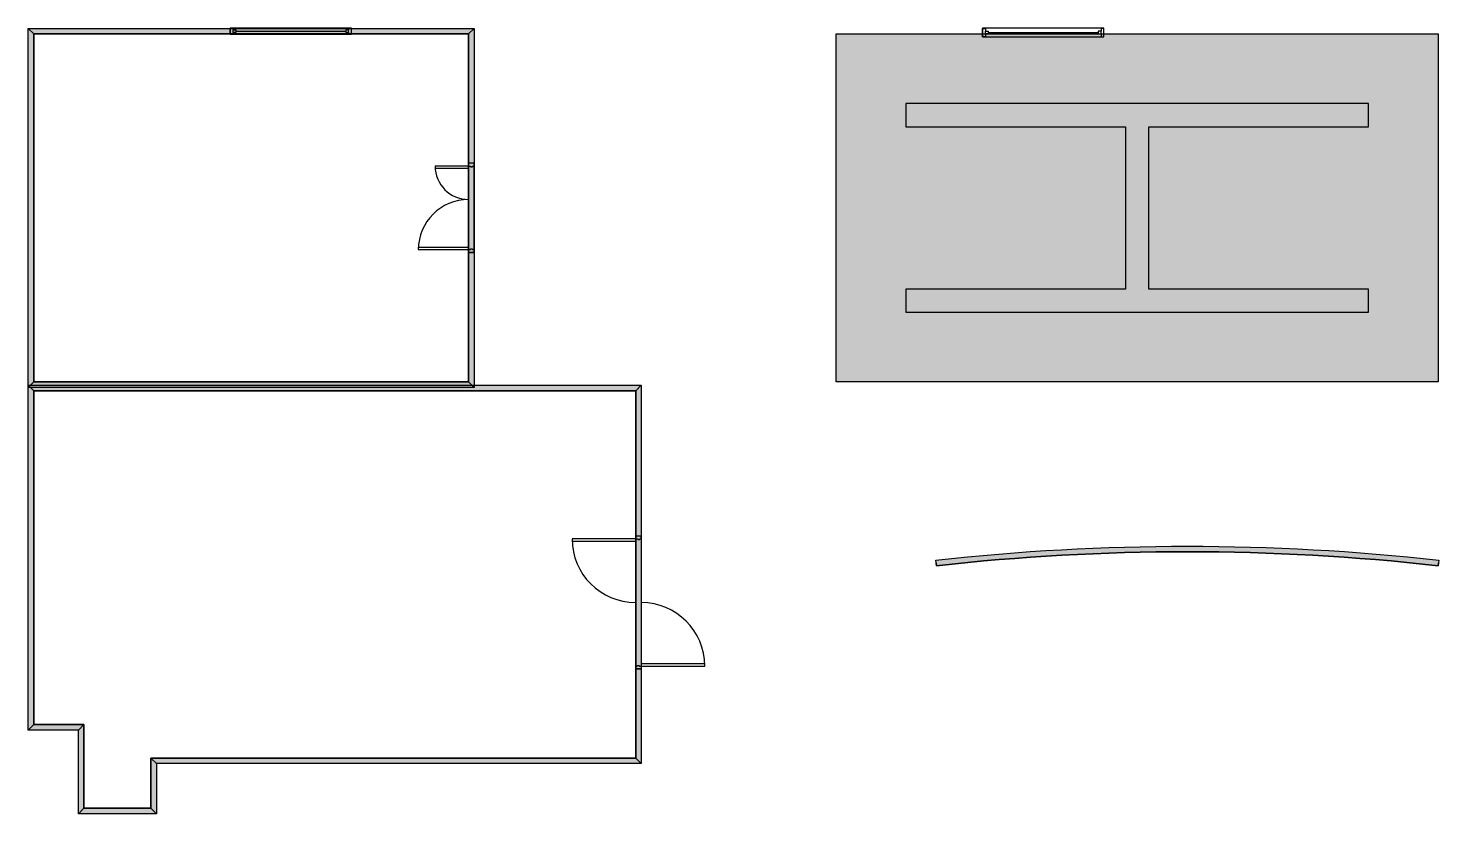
# Model space of a CAD drawing. Extents: x 1.4 to 85.8, y 1.4 to 48.4.
import ezdxf

# ---------------------------------------------------------------- set-up
doc = ezdxf.new("R2010")
doc.units = 0
doc.header["$MEASUREMENT"] = 0
doc.layers.add('BUILDING_ENVELOPE', color=7, linetype='CONTINUOUS')

msp = doc.modelspace()

# ---------------------------------------------------------------- hatches: boundary and pattern name
at = {"layer": 'BUILDING_ENVELOPE'}
for points in [[(1.422, 48.389), (28.089, 48.389), (27.756, 48.056), (1.756, 48.056)], [(1.422, 26.922), (1.422, 48.389), (1.756, 48.056), (1.756, 27.256)], [(28.089, 48.389), (28.089, 26.922), (27.756, 27.256), (27.756, 48.056)], [(49.756, 27.256), (49.756, 48.056), (85.756, 48.056), (85.756, 27.256)], [(28.089, 26.922), (1.422, 26.922), (1.756, 27.256), (27.756, 27.256)], [(1.422, 27.049), (38.089, 27.049), (37.756, 26.716), (1.756, 26.716)], [(1.422, 6.422), (1.422, 27.049), (1.756, 26.716), (1.756, 6.756)], [(38.089, 27.049), (38.089, 4.422), (37.756, 4.756), (37.756, 26.716)], [(55.719, 16.587, -0.055657), (85.793, 16.587), (85.774, 16.421), (85.756, 16.256, 0.055657), (55.756, 16.256), (55.737, 16.421)], [(4.422, 6.422), (1.422, 6.422), (1.756, 6.756), (4.756, 6.756)], [(4.422, 1.422), (4.422, 6.422), (4.756, 6.756), (4.756, 1.756)], [(38.089, 4.422), (9.089, 4.422), (8.756, 4.756), (37.756, 4.756)], [(9.089, 4.422), (9.089, 1.422), (8.756, 1.756), (8.756, 4.756)], [(9.089, 1.422), (4.422, 1.422), (4.756, 1.756), (8.756, 1.756)]]:
    msp.add_hatch(color=253, dxfattribs=at).paths.add_polyline_path(points)

# ---------------------------------------------------------------- linework, layer by layer
at = {"layer": 'BUILDING_ENVELOPE', "color": 7, "linetype": 'CONTINUOUS'}
for p, q in [((1.422, 48.389), (28.089, 48.389)), ((1.422, 26.922), (1.422, 48.389)), ((13.506, 48.056), (13.506, 48.389)), ((13.506, 48.389), (13.672, 48.389)), ((13.506, 48.056), (13.506, 48.389)), ((13.672, 48.389), (13.672, 48.306)), ((13.672, 48.139), (13.672, 48.056)), ((13.839, 48.222), (20.422, 48.222)), ((20.756, 48.389), (20.589, 48.389)), ((20.589, 48.389), (20.589, 48.306)), ((20.589, 48.139), (20.589, 48.056)), ((20.756, 48.056), (20.756, 48.389)), ((20.756, 48.056), (20.756, 48.389)), ((28.089, 48.389), (28.089, 26.922)), ((58.506, 47.889), (58.506, 48.389)), ((58.506, 48.389), (58.672, 48.389)), ((58.506, 47.889), (58.506, 48.389)), ((58.672, 48.389), (58.672, 48.222)), ((58.839, 48.139), (65.422, 48.139)), ((65.756, 48.389), (65.589, 48.389)), ((65.589, 48.389), (65.589, 48.222)), ((65.756, 47.889), (65.756, 48.389)), ((65.756, 47.889), (65.756, 48.389)), ((1.756, 48.056), (27.756, 48.056)), ((1.756, 27.256), (1.756, 48.056)), ((13.672, 48.056), (13.506, 48.056)), ((20.589, 48.056), (20.756, 48.056)), ((27.756, 48.056), (27.756, 27.256)), ((58.672, 47.889), (58.506, 47.889)), ((58.672, 48.056), (58.672, 47.889)), ((65.589, 48.056), (65.589, 47.889)), ((65.589, 47.889), (65.756, 47.889)), ((28.089, 40.322), (27.756, 40.322)), ((27.756, 40.322), (27.756, 40.156)), ((28.089, 40.322), (27.756, 40.322)), ((27.756, 40.156), (27.881, 40.156)), ((27.881, 40.156), (27.881, 40.114)), ((27.881, 40.114), (28.006, 40.114)), ((28.006, 40.156), (28.089, 40.156)), ((28.006, 40.114), (28.006, 40.156)), ((28.089, 40.156), (28.089, 40.322)), ((27.756, 34.989), (27.756, 35.156)), ((27.756, 35.156), (27.881, 35.156)), ((28.089, 34.989), (27.756, 34.989)), ((28.089, 34.989), (27.756, 34.989)), ((27.881, 35.156), (27.881, 35.197)), ((27.881, 35.197), (28.006, 35.197)), ((28.006, 35.197), (28.006, 35.156)), ((28.006, 35.156), (28.089, 35.156)), ((28.089, 35.156), (28.089, 34.989)), ((1.422, 27.049), (38.089, 27.049)), ((1.422, 6.422), (1.422, 27.049)), ((27.756, 27.256), (1.756, 27.256)), ((38.089, 27.049), (38.089, 4.422)), ((28.089, 26.922), (1.422, 26.922)), ((1.756, 26.716), (37.756, 26.716)), ((1.756, 6.756), (1.756, 26.716)), ((37.756, 26.716), (37.756, 4.756)), ((38.089, 18.022), (37.756, 18.022)), ((37.756, 18.022), (37.756, 17.856)), ((38.089, 18.022), (37.756, 18.022)), ((37.756, 17.856), (37.881, 17.856)), ((37.881, 17.856), (37.881, 17.814)), ((37.881, 17.814), (38.006, 17.814)), ((38.006, 17.856), (38.089, 17.856)), ((38.006, 17.814), (38.006, 17.856)), ((38.089, 17.856), (38.089, 18.022)), ((37.756, 10.089), (37.756, 10.256)), ((37.756, 10.256), (37.839, 10.256)), ((37.839, 10.256), (37.839, 10.297)), ((37.839, 10.297), (37.964, 10.297)), ((37.964, 10.297), (37.964, 10.256)), ((37.964, 10.256), (38.089, 10.256)), ((38.089, 10.256), (38.089, 10.089)), ((38.089, 10.089), (37.756, 10.089)), ((38.089, 10.089), (37.756, 10.089)), ((4.756, 6.756), (1.756, 6.756)), ((4.756, 1.756), (4.756, 6.756)), ((4.422, 6.422), (1.422, 6.422)), ((4.422, 1.422), (4.422, 6.422)), ((37.756, 4.756), (8.756, 4.756)), ((8.756, 4.756), (8.756, 1.756)), ((38.089, 4.422), (9.089, 4.422)), ((9.089, 4.422), (9.089, 1.422)), ((8.756, 1.756), (4.756, 1.756)), ((9.089, 1.422), (4.422, 1.422))]:
    msp.add_line(p, q, dxfattribs=at)
for points in [[(1.422, 48.389), (28.089, 48.389), (27.756, 48.056), (1.756, 48.056)], [(1.422, 26.922), (1.422, 48.389), (1.756, 48.056), (1.756, 27.256)], [(13.506, 48.048), (20.756, 48.048), (20.756, 48.397), (13.506, 48.397)], [(13.672, 48.306), (13.839, 48.306), (13.839, 48.139), (13.672, 48.139)], [(20.589, 48.306), (20.422, 48.306), (20.422, 48.139), (20.589, 48.139)], [(28.089, 48.389), (28.089, 26.922), (27.756, 27.256), (27.756, 48.056)], [(58.506, 47.881), (65.756, 47.881), (65.756, 48.397), (58.506, 48.397)], [(58.672, 48.222), (58.839, 48.222), (58.839, 48.056), (58.672, 48.056)], [(65.589, 48.222), (65.422, 48.222), (65.422, 48.056), (65.589, 48.056)], [(49.756, 27.256), (49.756, 48.056), (85.756, 48.056), (85.756, 27.256)], [(81.596, 43.896), (53.916, 43.896), (53.916, 42.509), (67.062, 42.509), (67.062, 32.802), (53.916, 32.802), (53.916, 31.416), (81.596, 31.416), (81.596, 32.802), (68.449, 32.802), (68.449, 42.509), (81.596, 42.509)], [(25.756, 40.031), (27.756, 40.031), (27.756, 40.156), (25.756, 40.156)], [(28.097, 34.989), (28.097, 40.322), (27.748, 40.322), (27.748, 34.989)], [(24.756, 35.156), (27.756, 35.156), (27.756, 35.281), (24.756, 35.281)], [(28.089, 26.922), (1.422, 26.922), (1.756, 27.256), (27.756, 27.256)], [(1.422, 27.049), (38.089, 27.049), (37.756, 26.716), (1.756, 26.716)], [(1.422, 6.422), (1.422, 27.049), (1.756, 26.716), (1.756, 6.756)], [(38.089, 27.049), (38.089, 4.422), (37.756, 4.756), (37.756, 26.716)], [(33.956, 17.731), (37.756, 17.731), (37.756, 17.856), (33.956, 17.856)], [(38.097, 10.089), (38.097, 18.022), (37.748, 18.022), (37.748, 10.089)], [(41.889, 10.381), (38.089, 10.381), (38.089, 10.256), (41.889, 10.256)], [(4.422, 6.422), (1.422, 6.422), (1.756, 6.756), (4.756, 6.756)], [(4.422, 1.422), (4.422, 6.422), (4.756, 6.756), (4.756, 1.756)], [(38.089, 4.422), (9.089, 4.422), (8.756, 4.756), (37.756, 4.756)], [(9.089, 4.422), (9.089, 1.422), (8.756, 1.756), (8.756, 4.756)], [(9.089, 1.422), (4.422, 1.422), (4.756, 1.756), (8.756, 1.756)]]:
    msp.add_lwpolyline(points, close=True, dxfattribs=at)
msp.add_lwpolyline([(55.719, 16.587, -0.055657), (85.793, 16.587), (85.774, 16.421), (85.756, 16.256, 0.055657), (55.756, 16.256), (55.737, 16.421)], format="xyb", close=True, dxfattribs=at)
for points in [[(55.737, 16.421), (55.719, 16.587, -0.055657), (85.793, 16.587), (85.774, 16.421)], [(55.737, 16.421), (55.756, 16.256, -0.055657), (85.756, 16.256), (85.774, 16.421)]]:
    msp.add_lwpolyline(points, format="xyb", dxfattribs=at)
for centre, radius, start, end in [((27.756, 40.156), 2, 180, 270), ((27.756, 35.156), 3, 90, 180), ((37.756, 17.856), 3.8, 180, 270), ((38.089, 10.256), 3.8, 0, 90)]:
    msp.add_arc(centre, radius, start, end, dxfattribs=at)

doc.saveas('drawing.dxf')
